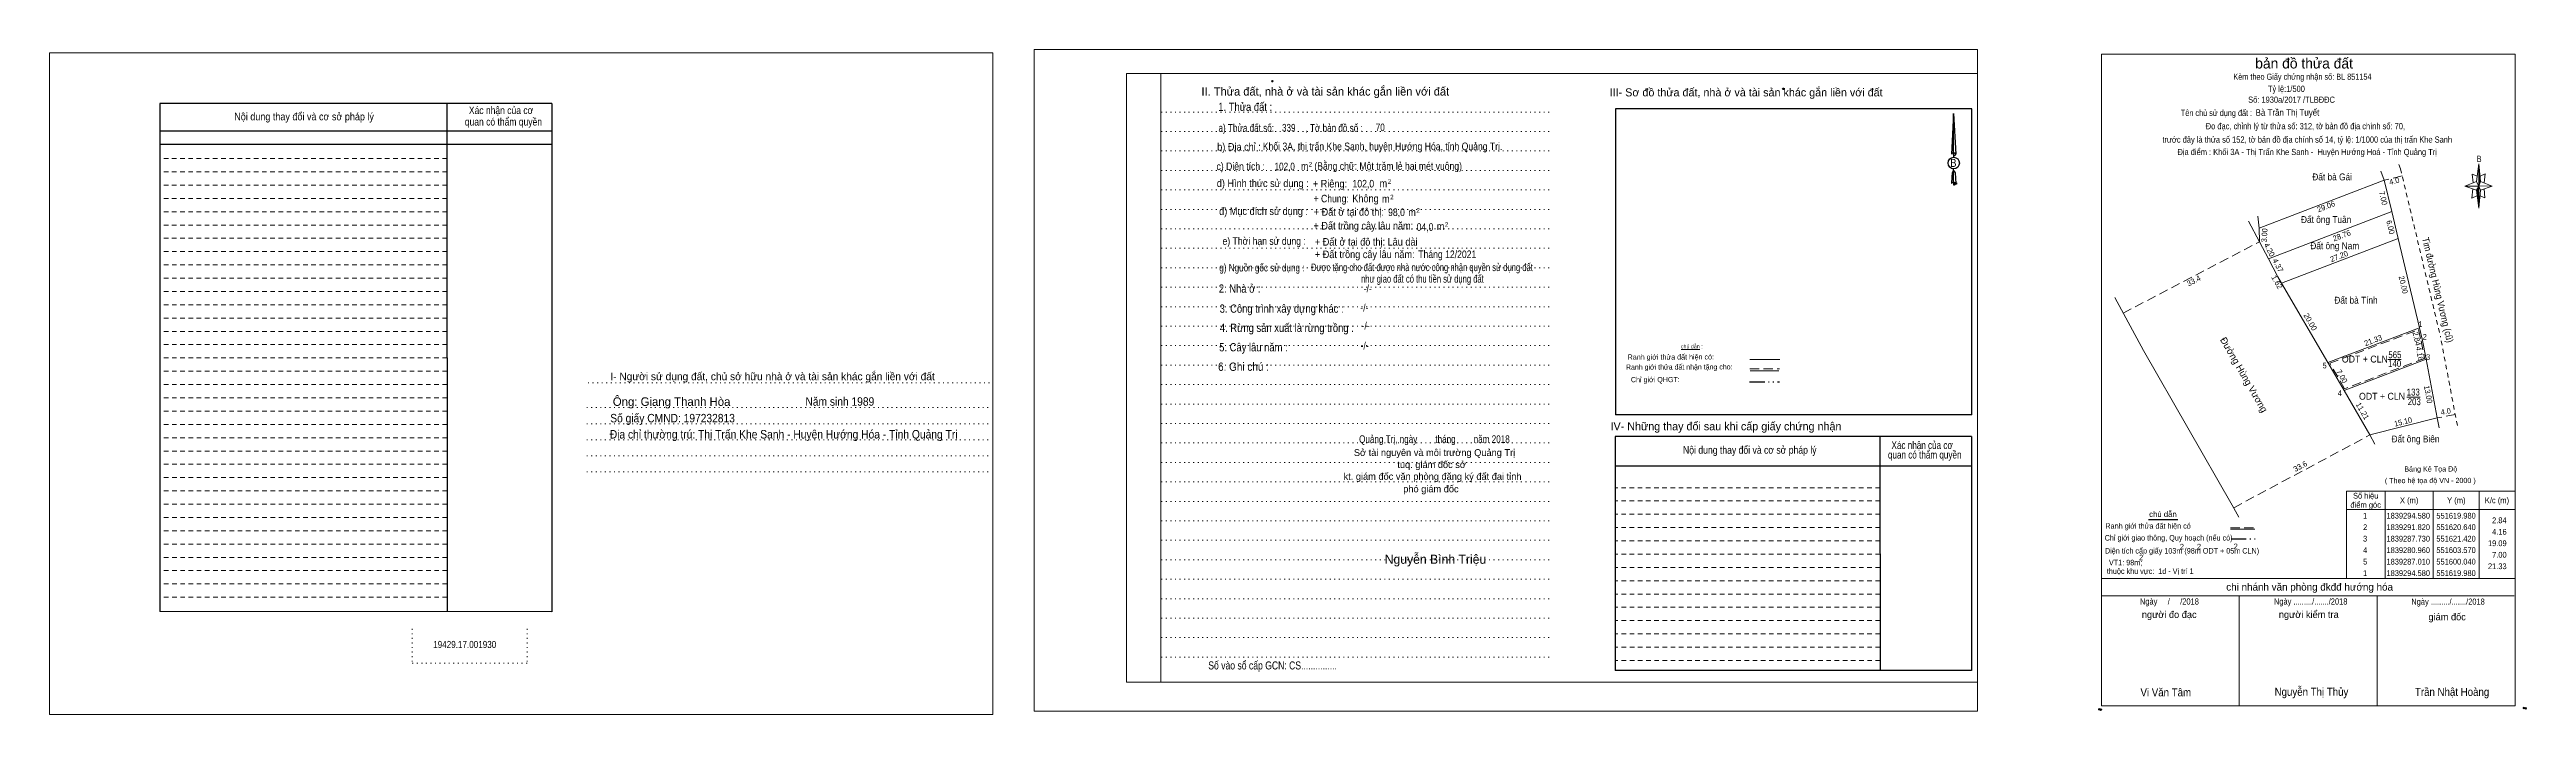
# Model space of a CAD drawing. Header units: metres. Extents: x 551104 to 552288, y 1839210 to 1839429.
# Drawn here: x 551104 to 551643, y 1839210 to 1839355 of the extents above; entities that cross this region are included whole.
import ezdxf
from ezdxf.enums import TextEntityAlignment as Align

# ---------------------------------------------------------------- set-up
doc = ezdxf.new("R2010")
doc.units = ezdxf.units.M
doc.header["$LTSCALE"] = 0.66
doc.header["$PDMODE"] = 32
doc.header["$PDSIZE"] = 0.33
for name, pattern in [('DASH_DOUBLE_DOT', [9.2, 5, -1.2, 0.3, -1.2, 0.3, -1.2]), ('DOTTED', [1.5, 0.3, -1.2]), ('MEDIUM_DASHED', [4.5, 3, -1.5]), ('SHORT_DASHED', [2.7, 1.5, -1.2])]:
    doc.linetypes.add(name, pattern=pattern)
for name, color, linetype, lineweight in [('1', 7, 'DOTTED', 13), ('10', 7, 'Continuous', 13), ('16', 7, 'Continuous', 25), ('18', 7, 'Continuous', 25), ('2', 7, 'SHORT_DASHED', 13), ('28', 7, 'Continuous', 25), ('5', 7, 'Continuous', 13), ('55', 7, 'Continuous', 13), ('63', 7, 'Continuous', 13)]:
    doc.layers.add(name, color=color, linetype=linetype, lineweight=lineweight)
doc.layers.add('34', color=7, linetype='Continuous')

msp = doc.modelspace()

# ---------------------------------------------------------------- hatches: boundary and pattern name
at = {"layer": '5'}
for points in [[(551632.88, 1839330.3), (551633.28, 1839326.4), (551632.88, 1839325.4)], [(551632.88, 1839325.4), (551632.88, 1839320.6), (551632.38, 1839324.5)]]:
    msp.add_hatch(color=256, dxfattribs=at).paths.add_polyline_path(points)

# ---------------------------------------------------------------- linework, layer by layer
at = {"layer": '1', "linetype": 'Continuous'}
for p, q in [((551338.75, 1839349.94), (551523.85, 1839349.94)), ((551338.75, 1839349.94), (551338.75, 1839217.44)), ((551523.85, 1839349.94), (551523.85, 1839216.32)), ((551338.75, 1839217.44), (551523.85, 1839217.44))]:
    msp.add_line(p, q, dxfattribs=at)
at = {"layer": '1'}
for p, q in [((551346.25, 1839349.94), (551346.25, 1839217.44)), ((551346.25, 1839349.94), (551346.25, 1839217.44)), ((551346.33, 1839341.52), (551430.87, 1839341.52)), ((551346.33, 1839337.3), (551430.87, 1839337.3)), ((551346.33, 1839333.06), (551430.87, 1839333.06)), ((551346.33, 1839328.82), (551430.87, 1839328.82)), ((551346.33, 1839324.58), (551430.87, 1839324.58)), ((551346.33, 1839320.34), (551430.87, 1839320.34)), ((551346.33, 1839316.12), (551430.87, 1839316.12)), ((551346.33, 1839311.88), (551430.87, 1839311.88)), ((551346.33, 1839307.64), (551430.87, 1839307.64)), ((551346.33, 1839303.4), (551430.87, 1839303.4)), ((551346.33, 1839299.18), (551430.87, 1839299.18)), ((551346.33, 1839294.94), (551430.87, 1839294.94)), ((551346.33, 1839290.7), (551430.87, 1839290.7)), ((551346.33, 1839286.46), (551430.87, 1839286.46)), ((551221.63, 1839282.62), (551309.69, 1839282.62)), ((551346.33, 1839282.22), (551430.87, 1839282.22)), ((551346.33, 1839278), (551430.87, 1839278)), ((551221.34, 1839277.22), (551309.39, 1839277.22)), ((551221.34, 1839273.72), (551309.39, 1839273.72)), ((551346.33, 1839273.76), (551430.87, 1839273.76)), ((551221.34, 1839270.22), (551309.39, 1839270.22)), ((551221.34, 1839266.72), (551309.39, 1839266.72)), ((551346.33, 1839269.52), (551430.87, 1839269.52)), ((551221.34, 1839263.22), (551309.39, 1839263.22)), ((551346.33, 1839265.3), (551430.87, 1839265.3)), ((551346.33, 1839261.06), (551430.87, 1839261.06)), ((551346.33, 1839256.8), (551430.87, 1839256.8)), ((551346.33, 1839252.58), (551430.87, 1839252.58)), ((551346.33, 1839248.36), (551430.87, 1839248.36)), ((551346.33, 1839244.1), (551430.87, 1839244.1)), ((551346.33, 1839239.86), (551430.87, 1839239.86)), ((551346.33, 1839235.64), (551430.87, 1839235.64)), ((551183.41, 1839229.08), (551183.41, 1839221.58)), ((551208.39, 1839229.08), (551208.39, 1839221.58)), ((551346.33, 1839231.4), (551430.87, 1839231.4)), ((551346.33, 1839227.16), (551430.87, 1839227.16)), ((551183.41, 1839221.58), (551208.39, 1839221.58)), ((551346.33, 1839222.92), (551430.87, 1839222.92))]:
    msp.add_line(p, q, dxfattribs=at)
at = {"layer": '1', "linetype": 'Continuous'}
for points in [[(551104.5, 1839210.44), (551309.7, 1839210.44), (551309.7, 1839354.44), (551104.5, 1839354.44)], [(551104.5, 1839354.44), (551309.7, 1839354.44), (551309.7, 1839210.44), (551104.5, 1839210.44)], [(551104.5, 1839210.44), (551309.7, 1839210.44), (551309.7, 1839354.44), (551104.5, 1839354.44)], [(551318.65, 1839211.14), (551523.85, 1839211.14), (551523.85, 1839355.14), (551318.65, 1839355.14)], [(551346.25, 1839349.94), (551523.85, 1839349.94), (551523.85, 1839217.44), (551346.25, 1839217.44)]]:
    msp.add_lwpolyline(points, close=True, dxfattribs=at)
at = {"layer": '10'}
for p, q in [((551585.15, 1839316.28), (551612.28, 1839326.68)), ((551612.28, 1839326.68), (551611.56, 1839328.67)), ((551612.28, 1839326.68), (551613.96, 1839319.88)), ((551585.17, 1839313.28), (551582.81, 1839317.8)), ((551584.83, 1839318.86), (551585.15, 1839316.28)), ((551585.15, 1839316.28), (551585.17, 1839313.28)), ((551587.12, 1839309.56), (551613.96, 1839319.88)), ((551613.96, 1839319.88), (551615.35, 1839314.04)), ((551587.12, 1839309.56), (551585.17, 1839313.28)), ((551589.96, 1839304.28), (551615.35, 1839314.04)), ((551587.12, 1839309.56), (551589.14, 1839305.68)), ((551589.14, 1839305.68), (551589.96, 1839304.28)), ((551589.96, 1839304.28), (551600.04, 1839287.01)), ((551613.1, 1839287.7), (551615.97, 1839287.7)), ((551617.24, 1839279.49), (551620.11, 1839279.49)), ((551623.85, 1839274.96), (551609.21, 1839271.27)), ((551624.26, 1839272.79), (551623.85, 1839274.96)), ((551610.29, 1839269.25), (551609.21, 1839271.27)), ((551580.67, 1839253.41), (551579.27, 1839256.02))]:
    msp.add_line(p, q, dxfattribs=at)
at = {"layer": '10', "linetype": 'MEDIUM_DASHED'}
for p, q in [((551616.22, 1839327.65), (551612.28, 1839326.68)), ((551555.53, 1839297.78), (551585.17, 1839313.28)), ((551627.77, 1839275.7), (551623.85, 1839274.96)), ((551579.6, 1839255.44), (551609.21, 1839271.27))]:
    msp.add_line(p, q, dxfattribs=at)
at = {"layer": '10', "linetype": 'SHORT_DASHED'}
for p, q in [((551615.86, 1839329.18), (551615.31, 1839330.58)), ((551615.86, 1839329.18), (551624.57, 1839292.57)), ((551628.22, 1839273.3), (551624.57, 1839292.57))]:
    msp.add_line(p, q, dxfattribs=at)
at = {"layer": '10'}
for points in [[(551615.35, 1839314.04), (551619.98, 1839294.58), (551620.64, 1839291.82)], [(551579.27, 1839256.02), (551559.93, 1839289.66), (551553.7, 1839301.16)], [(551623.85, 1839274.96), (551621.42, 1839287.73), (551620.64, 1839291.82)], [(551600.04, 1839287.01), (551603.57, 1839280.96), (551609.21, 1839271.27)]]:
    msp.add_lwpolyline(points, dxfattribs=at)
at = {"layer": '16'}
msp.add_line((551567.46, 1839252.83), (551561.01, 1839252.83), dxfattribs=at)
at = {"layer": '18'}
for p, q in [((551518.66, 1839341.24), (551519.13, 1839332.38)), ((551518.66, 1839341.24), (551519.13, 1839332.38)), ((551518.66, 1839341.24), (551519.13, 1839332.38)), ((551518.28, 1839333.78), (551518.21, 1839332.4)), ((551518.66, 1839332.68), (551518.66, 1839332.34)), ((551518.66, 1839332.34), (551518.66, 1839332.08)), ((551518.66, 1839332.08), (551518.66, 1839331.74)), ((551518.66, 1839332.08), (551518.66, 1839331.74)), ((551518.66, 1839332.08), (551518.66, 1839331.74)), ((551519.13, 1839332.38), (551519.13, 1839332.4)), ((551518.66, 1839328.78), (551518.66, 1839329.18)), ((551518.66, 1839328.78), (551518.66, 1839329.18)), ((551518.66, 1839328.78), (551518.66, 1839329.18)), ((551518.66, 1839328.78), (551519.01, 1839328.28)), ((551518.66, 1839328.78), (551519.01, 1839328.28)), ((551518.66, 1839328.78), (551519.01, 1839328.28)), ((551518.66, 1839326.28), (551518.66, 1839325.94)), ((551518.66, 1839325.94), (551518.66, 1839325.68)), ((551519.01, 1839328.28), (551519.13, 1839325.98)), ((551519.01, 1839328.28), (551519.13, 1839325.98)), ((551519.01, 1839328.28), (551519.13, 1839325.98))]:
    msp.add_line(p, q, dxfattribs=at)
for points in [[(551518.66, 1839332.68), (551518.66, 1839341.24), (551518.28, 1839333.78)], [(551518.66, 1839326.28), (551518.66, 1839328.78), (551518.33, 1839328.28), (551518.28, 1839327.34), (551518.21, 1839325.98)]]:
    msp.add_lwpolyline(points, dxfattribs=at)
msp.add_ellipse((551518.6786, 1839330.4297), major_axis=(0, 1.258), ratio=0.983453, dxfattribs=at)
for centre, start_param, end_param in [((551518.679, 1839332.3682), 1.57079633, 3.07445202), ((551518.679, 1839332.3682), 0.06714063, 1.57079633), ((551518.679, 1839332.3682), 4.71238898, 6.28318531), ((551518.679, 1839325.9477), 2.49106941, 3.07427841), ((551518.679, 1839325.9477), 1.57079633, 2.49106941), ((551518.679, 1839325.9477), 0.06714063, 1.57079633), ((551518.679, 1839325.9477), 4.71238898, 6.28318531)]:
    msp.add_ellipse(centre, major_axis=(0.4535, 0), ratio=0.655448, start_param=start_param, end_param=end_param, dxfattribs=at)
msp.add_point((551519.13, 1839325.98), dxfattribs=at)
at = {"layer": '2', "linetype": 'Continuous', "lineweight": 25}
for p, q in [((551213.77, 1839343.4), (551128.5, 1839343.4)), ((551128.5, 1839343.4), (551128.5, 1839232.88)), ((551190.93, 1839343.4), (551190.96, 1839232.8)), ((551213.77, 1839337.36), (551128.61, 1839337.36)), ((551213.77, 1839334.48), (551128.61, 1839334.48))]:
    msp.add_line(p, q, dxfattribs=at)
at = {"layer": '2'}
for p, q in [((551190.93, 1839331.4), (551128.49, 1839331.4)), ((551190.93, 1839328.52), (551128.49, 1839328.52)), ((551190.93, 1839328.52), (551128.5, 1839328.52)), ((551190.93, 1839325.62), (551128.5, 1839325.62)), ((551190.93, 1839322.72), (551128.5, 1839322.72)), ((551190.93, 1839319.84), (551128.5, 1839319.84)), ((551190.93, 1839316.94), (551128.5, 1839316.94)), ((551190.93, 1839314.06), (551128.5, 1839314.06)), ((551190.94, 1839311.16), (551128.5, 1839311.16)), ((551190.94, 1839308.26), (551128.5, 1839308.26)), ((551190.94, 1839305.38), (551128.5, 1839305.38)), ((551190.95, 1839302.48), (551128.5, 1839302.48)), ((551190.95, 1839299.58), (551128.5, 1839299.58)), ((551190.95, 1839296.7), (551128.5, 1839296.7)), ((551190.95, 1839293.8), (551128.5, 1839293.8)), ((551190.95, 1839290.92), (551128.5, 1839290.92)), ((551190.95, 1839288.02), (551128.5, 1839288.02)), ((551190.95, 1839285.12), (551128.5, 1839285.12)), ((551190.95, 1839282.24), (551128.5, 1839282.24)), ((551190.95, 1839279.34), (551128.5, 1839279.34)), ((551190.95, 1839276.44), (551128.5, 1839276.44)), ((551190.95, 1839273.56), (551128.5, 1839273.56)), ((551190.96, 1839270.66), (551128.5, 1839270.66)), ((551190.96, 1839267.76), (551128.5, 1839267.76)), ((551190.96, 1839264.88), (551128.5, 1839264.88)), ((551190.96, 1839261.98), (551128.5, 1839261.98)), ((551190.97, 1839259.1), (551128.5, 1839259.1)), ((551190.97, 1839256.2), (551128.5, 1839256.2)), ((551502.63, 1839256.9), (551445.05, 1839256.9)), ((551190.97, 1839253.3), (551128.5, 1839253.3)), ((551190.97, 1839250.42), (551128.5, 1839250.42)), ((551502.63, 1839254), (551445.05, 1839254)), ((551502.63, 1839251.1), (551445.05, 1839251.1)), ((551190.97, 1839247.52), (551128.5, 1839247.52)), ((551502.63, 1839248.22), (551445.05, 1839248.22)), ((551502.64, 1839245.32), (551445.05, 1839245.32)), ((551190.97, 1839244.62), (551128.5, 1839244.62)), ((551190.97, 1839241.74), (551128.5, 1839241.74)), ((551502.65, 1839242.44), (551445.05, 1839242.44)), ((551502.65, 1839239.54), (551445.05, 1839239.54)), ((551190.97, 1839238.84), (551128.5, 1839238.84)), ((551190.97, 1839235.96), (551128.5, 1839235.96)), ((551502.65, 1839236.64), (551445.05, 1839236.64)), ((551502.65, 1839233.76), (551445.05, 1839233.76)), ((551502.66, 1839230.86), (551445.05, 1839230.86)), ((551502.66, 1839227.96), (551445.05, 1839227.96)), ((551502.67, 1839225.08), (551445.05, 1839225.08)), ((551502.67, 1839222.18), (551445.05, 1839222.18))]:
    msp.add_line(p, q, dxfattribs=at)
at = {"layer": '2', "linetype": 'Continuous', "lineweight": 25}
msp.add_lwpolyline([(551213.77, 1839343.4), (551213.72, 1839232.76), (551128.5, 1839232.88)], dxfattribs=at)
at = {"layer": '28'}
for p, q in [((551445.12, 1839342.26), (551445.12, 1839275.62)), ((551522.65, 1839275.62), (551445.12, 1839275.62)), ((551502.63, 1839270.92), (551502.67, 1839220.04)), ((551522.57, 1839270.92), (551522.53, 1839220.04)), ((551522.56, 1839264.46), (551445.05, 1839264.46)), ((551522.53, 1839220.04), (551445.05, 1839220.04))]:
    msp.add_line(p, q, dxfattribs=at)
at = {"layer": '28', "linetype": 'SHORT_DASHED', "lineweight": 13}
msp.add_line((551502.62, 1839259.78), (551445.05, 1839259.78), dxfattribs=at)
at = {"layer": '28'}
for points in [[(551522.65, 1839275.62), (551522.65, 1839342.26), (551445.12, 1839342.26)], [(551522.57, 1839270.92), (551445.05, 1839270.92), (551445.05, 1839220.04)]]:
    msp.add_lwpolyline(points, dxfattribs=at)
msp.add_point((551481.59, 1839346.58), dxfattribs=at)
at = {"layer": '5'}
for p, q in [((551632.38, 1839326.4), (551632.88, 1839330.3)), ((551633.28, 1839326.4), (551635.78, 1839325.4)), ((551632.38, 1839324.5), (551629.88, 1839325.4)), ((551633.28, 1839324.5), (551632.88, 1839320.6)), ((551634.18, 1839322.9), (551633.18, 1839323.3)), ((551634.08, 1839324.8), (551634.18, 1839322.9)), ((551578.9, 1839250.77), (551584.18, 1839250.77)), ((551550.79, 1839240.04), (551640.79, 1839240.04)), ((551550.79, 1839236.24), (551640.59, 1839236.24)), ((551550.79, 1839236.24), (551640.59, 1839236.24)), ((551550.79, 1839236.24), (551640.59, 1839236.24)), ((551580.79, 1839212.34), (551580.79, 1839236.24)), ((551610.79, 1839212.34), (551610.79, 1839236.24))]:
    msp.add_line(p, q, dxfattribs=at)
at = {"layer": '5', "linetype": 'MEDIUM_DASHED'}
msp.add_line((551578.9, 1839251.09), (551584.34, 1839251.09), dxfattribs=at)
at = {"layer": '5', "linetype": 'DASH_DOUBLE_DOT', "lineweight": 25}
msp.add_line((551579.02, 1839248.63), (551584.25, 1839248.63), dxfattribs=at)
at = {"layer": '5'}
for points in [[(551550.79, 1839354.14), (551640.79, 1839354.14), (551640.79, 1839212.34), (551550.79, 1839212.34)], [(551632.88, 1839325.4), (551629.88, 1839325.4), (551632.38, 1839326.4), (551633.28, 1839324.5), (551635.78, 1839325.4), (551632.88, 1839325.5)], [(551632.88, 1839330.3), (551633.28, 1839326.4), (551632.88, 1839325.4)], [(551632.88, 1839325.4), (551632.88, 1839320.6), (551632.38, 1839324.5)]]:
    msp.add_lwpolyline(points, close=True, dxfattribs=at)
for points in [[(551632.88, 1839325.4), (551632.38, 1839326.4), (551629.88, 1839325.4)], [(551632.58, 1839327.6), (551631.48, 1839328), (551631.68, 1839326.1)], [(551633.18, 1839327.6), (551634.28, 1839328.1), (551634.08, 1839326.1)], [(551631.58, 1839324.8), (551631.38, 1839322.8), (551632.48, 1839323.3)], [(551632.88, 1839325.4), (551633.28, 1839324.5), (551635.78, 1839325.4)], [(551640.79, 1839212.34), (551550.79, 1839212.34), (551550.79, 1839236.24)]]:
    msp.add_lwpolyline(points, dxfattribs=at)
for p in [(551370.47, 1839348.24), (551550.31, 1839211.56), (551550.71, 1839211.5), (551642.69, 1839211.84), (551643.09, 1839211.76)]:
    msp.add_point(p, dxfattribs=at)
at = {"layer": '55'}
for p, q in [((551459.38, 1839289.88), (551463.45, 1839289.86)), ((551474.32, 1839287.72), (551480.82, 1839287.72)), ((551474.38, 1839285.24), (551480.62, 1839285.24)), ((551474.38, 1839285.24), (551480.62, 1839285.24))]:
    msp.add_line(p, q, dxfattribs=at)
at = {"layer": '55', "linetype": 'DASH_DOUBLE_DOT', "lineweight": 25}
msp.add_line((551474.28, 1839282.86), (551480.78, 1839282.86), dxfattribs=at)
at = {"layer": '55', "linetype": 'MEDIUM_DASHED'}
msp.add_line((551474.36, 1839285.68), (551480.76, 1839285.68), dxfattribs=at)
at = {"layer": '63'}
for p, q in [((551619.98, 1839294.58), (551600.04, 1839287.01)), ((551621.42, 1839287.73), (551603.57, 1839280.96)), ((551612.49, 1839259.04), (551612.49, 1839240.04)), ((551622.99, 1839259.04), (551622.99, 1839240.04)), ((551632.99, 1839259.04), (551632.99, 1839240.04)), ((551604.09, 1839255.04), (551640.79, 1839255.04))]:
    msp.add_line(p, q, dxfattribs=at)
at = {"layer": '63', "linetype": 'MEDIUM_DASHED'}
msp.add_lwpolyline([(551619.77, 1839294.18), (551620.35, 1839291.76), (551621.08, 1839287.92), (551603.7, 1839281.33), (551600.48, 1839286.86)], close=True, dxfattribs=at)
at = {"layer": '63'}
msp.add_lwpolyline([(551604.09, 1839259.04), (551640.79, 1839259.04), (551640.79, 1839240.04), (551604.09, 1839240.04)], close=True, dxfattribs=at)

# ---------------------------------------------------------------- texts
at = {"layer": '10'}
for s, width, p in [('Đất bà Gái', 0.9, (551600.99, 1839326.67)), ('Đất ông Tuân', 0.9, (551599.685, 1839317.39)), ('Đất ông Nam', 0.9, (551601.56, 1839311.69)), ('Đất bà Tính', 0.9, (551606.175, 1839299.84)), ('ODT + CLN', 0.95, (551608.1, 1839287.03)), ('565', 0.85, (551614.635, 1839287.97)), ('140', 0.85, (551614.585, 1839286.06)), ('ODT + CLN', 0.95, (551611.84, 1839278.94)), ('133', 0.85, (551618.635, 1839279.85)), ('203', 0.85, (551618.855, 1839277.75)), ('Đất ông Biên', 0.9, (551619.12, 1839269.64))]:
    msp.add_text(s, height=1.5, dxfattribs=dict(at, width=width)).set_placement(p, align=Align.CENTER)
for s, height, rotation, p in [('4.0', 1.2, 13.831, (551614.6516, 1839325.9438)), ('29.06', 1.2, 20.974, (551599.8802, 1839320.4154)), ('28.76', 1.2, 21.032, (551603.2897, 1839314.0874)), ('4.20', 1.2, 297.663, (551586.8013, 1839311.2986)), ('27.20', 1.2, 21.032, (551602.7147, 1839309.5793)), ('33.4', 1.2, 27.607, (551571.167, 1839304.2824)), ('1.62', 1.2, 300.358, (551588.4862, 1839304.2282)), ('4.37', 1.2, 297.502, (551588.669, 1839307.8921)), ('20.00', 1.2, 300.271, (551595.735, 1839295.5625)), ('Đường Hùng Vương', 1.5, 299.895, (551581.1447, 1839283.9938)), ('21.33', 1.2, 21.032, (551610.1247, 1839291.2877)), ('7.00', 1.2, 300.262, (551602.5963, 1839283.7324)), ('11.21', 1.2, 300.201, (551607.0704, 1839276.1768)), ('33.6', 1.2, 28.13, (551594.3371, 1839263.9143))]:
    msp.add_text(s, height=height, rotation=rotation, dxfattribs=at).set_placement(p, align=Align.CENTER)
for s, height, rotation, width, p in [('7.00', 1.2, 283.878, 0.95, (551611.5297, 1839322.6639)), ('3.00', 1.2, 86.355, 0.9, (551586.848, 1839314.6719)), ('6.00', 1.2, 283.388, 0.95, (551613.1054, 1839316.3389)), ('Tim đường Hùng Vương (cũ)', 1.5, 283.383, 0.9, (551623.2376, 1839302.6436)), ('20.00', 1.2, 283.383, 0.95, (551615.8869, 1839303.8139)), ('2.84', 1.2, 283.449, 0.95, (551618.8268, 1839292.0695)), ('4.16', 1.2, 280.797, 0.95, (551619.4432, 1839288.8674)), ('13.00', 1.2, 280.774, 0.9, (551621.2978, 1839279.9722)), ('15.10', 1.2, 14.147, 0.95, (551616.5684, 1839273.5534)), ('4.0', 1.2, 10.69, 0.95, (551625.8087, 1839275.808))]:
    msp.add_text(s, height=height, rotation=rotation, dxfattribs=dict(at, width=width)).set_placement(p, align=Align.CENTER)
at = {"layer": '16', "width": 0.8}
for p in [(551559.445, 1839244), (551568.315, 1839246.37), (551572.025, 1839246.37), (551580.025, 1839246.42)]:
    msp.add_text('2', height=1.2, dxfattribs=at).set_placement(p, align=Align.CENTER)
at = {"layer": '18'}
for s, height, p in [('II. Thửa đất, nhà ở và tài sản khác gắn liền với đất', 1.8, (551381.99, 1839345.12)), ('Sở tài nguyên và môi trường Quảng Trị', 1.5, (551405.75, 1839266.68)), ('kt. giám đốc văn phòng đăng ký đất đai tỉnh', 1.5, (551405.315, 1839261.5)), ('tuq. giám đốc sở', 1.5, (551405.12, 1839264.06)), ('phó giám đốc', 1.5, (551404.965, 1839258.78)), ('Nguyễn Bình Triệu', 1.98, (551405.955, 1839243.24))]:
    msp.add_text(s, height=height, dxfattribs=at).set_placement(p, align=Align.CENTER)
for s, height, width, p in [('1. Thửa đất :', 1.8, 0.85, (551364.575, 1839341.76)), ('a) Thửa đất số:              , Tờ bản đồ số : ', 1.65, 0.8, (551374.69, 1839337.26)), ('339', 1.65, 0.8, (551374.045, 1839337.3)), ('70', 1.65, 0.8, (551393.945, 1839337.38)), ('b) Địa chỉ : ', 1.65, 0.9, (551363.5, 1839333.14)), (' Khối 3A, thị trấn Khe Sanh, huyện Hướng Hóa, tỉnh Quảng Trị.', 1.65, 0.85, (551394.19, 1839333.24)), ('B', 1.728, 0.85, (551518.615, 1839329.6)), ('c) Diện tích :                                                   ', 1.65, 0.85, (551376.885, 1839328.9)), ('d) Hình thức sử dụng :', 1.65, 0.9, (551368.385, 1839325.21)), ('102,0', 1.65, 0.8, (551373.165, 1839328.86)), (' m', 1.65, 0.85, (551377.255, 1839328.94)), ('2', 1, 0.75, (551378.755, 1839329.66)), ('+ Riêng: ', 1.65, 0.9, (551383.275, 1839325.12)), ('(Bằng chữ: Một trăm lẻ hai mét vuông)', 1.65, 0.85, (551395.67, 1839328.96)), ('102,0', 1.65, 0.85, (551390.265, 1839325.12)), (' m', 1.65, 0.9, (551394.345, 1839325.18)), ('2', 1, 0.8, (551395.96, 1839325.9)), ('đ) Mục đích sử dụng :', 1.65, 0.9, (551368.565, 1839319.14)), ('       + Chung:', 1.65, 0.85, (551381.45, 1839321.88)), ('+ Đất ở tại đô thị: ', 1.65, 0.9, (551387.38, 1839318.98)), ('Không', 1.65, 0.9, (551390.73, 1839321.9)), (' m', 1.65, 0.9, (551394.875, 1839321.82)), ('98,0', 1.65, 0.85, (551397.475, 1839318.9)), ('2', 1, 0.8, (551396.47, 1839322.54)), ('2', 1, 0.8, (551402.18, 1839319.63)), ('+ Đất trồng cây lâu năm: ', 1.65, 0.9, (551390.54, 1839315.97)), (' m', 1.65, 0.9, (551400.585, 1839318.91)), ('04,0', 1.65, 0.85, (551403.685, 1839315.69)), (' m', 1.65, 0.9, (551406.795, 1839315.85)), ('2', 1, 0.8, (551408.39, 1839316.57)), ('e) Thời hạn sử dụng :', 1.65, 0.85, (551368.695, 1839312.64)), ('+ Đất trồng cây lâu năm: ', 1.65, 0.9, (551390.84, 1839309.75)), ('+ Đất ở tại đô thị: Lâu dài', 1.65, 0.9, (551390.89, 1839312.47)), ('Tháng 12/2021', 1.65, 0.85, (551408.525, 1839309.76)), ('2. Nhà ở :', 1.8, 0.85, (551363.365, 1839302.22)), ('g) Nguồn gốc sử dụng :', 1.65, 0.8, (551368.2, 1839306.85)), ('Được tặng cho đất được nhà nước công nhận quyền sử dụng đất', 1.65, 0.75, (551403.005, 1839306.92)), ('như giao đất có thu tiền sử dụng đất', 1.65, 0.75, (551403.115, 1839304.42)), ('3. Công trình xây dựng khác :', 1.8, 0.85, (551372.49, 1839297.86)), ('4. Rừng sản xuất là rừng trồng :', 1.8, 0.85, (551373.625, 1839293.68)), ('5. Cây lâu năm :', 1.8, 0.85, (551366.36, 1839289.46)), ('6. Ghi chú :', 1.8, 0.9, (551364.205, 1839285.22)), ('Quảng Trị, ngày        tháng        năm 2018', 1.65, 0.8, (551405.725, 1839269.54)), ('19429.17.001930', 1.55, 0.85, (551194.805, 1839224.9)), ('Số vào sổ cấp GCN: CS...............', 1.75, 0.8, (551370.53, 1839220.24))]:
    msp.add_text(s, height=height, dxfattribs=dict(at, width=width)).set_placement(p, align=Align.CENTER)
at = {"layer": '2'}
for s, height, width, p in [('Tỷ lệ:1/500', 1.35, 0.9, (551591.04, 1839345.91)), ('Xác nhận của cơ', 1.63, 0.85, (551202.705, 1839341.1)), ('Xác nhận của cơ', 1.63, 0.85, (551202.705, 1839341.1)), ('Nội dung thay đổi và cơ sở pháp lý', 1.63, 0.9, (551159.87, 1839339.74)), ('Nội dung thay đổi và cơ sở pháp lý', 1.63, 0.9, (551159.87, 1839339.74)), (' quan có thẩm quyền', 1.63, 0.85, (551202.965, 1839338.6)), (' quan có thẩm quyền', 1.63, 0.85, (551202.965, 1839338.6))]:
    msp.add_text(s, height=height, dxfattribs=dict(at, width=width)).set_placement(p, align=Align.CENTER)
at = {"layer": '28'}
for s, height, p in [('III- Sơ đồ thửa đất, nhà ở và tài sản khác gắn liền với đất', 1.75, (551473.53, 1839344.94)), ('I- Người sử dụng đất, chủ sở hữu nhà ở và tài sản khác gắn liền với đất', 1.653, (551261.765, 1839283.18)), ('Ông: Giang Thanh Hòa', 1.85, (551239.805, 1839277.6)), ('IV- Những thay đổi sau khi cấp giấy chứng nhận', 1.75, (551469.145, 1839272.28))]:
    msp.add_text(s, height=height, dxfattribs=at).set_placement(p, align=Align.CENTER)
for s, height, width, p in [('-/-', 1.65, 0.85, (551390.495, 1839298.12)), ('-/-', 1.65, 0.85, (551391.235, 1839302.32)), ('-/-', 1.65, 0.85, (551390.755, 1839294.18)), ('-/-', 1.65, 0.85, (551390.545, 1839289.86)), ('Năm sinh 1989', 1.85, 0.9, (551276.4, 1839277.62)), ('Địa chỉ thường trú: Thị Trấn Khe Sanh - Huyện Hướng Hóa - Tỉnh Quảng Trị', 1.855, 0.9, (551264.175, 1839270.49)), ('Số giấy CMND: 197232813', 1.85, 0.9, (551240.015, 1839274)), ('Nội dung thay đổi và cơ sở pháp lý', 1.65, 0.85, (551474.32, 1839267.18)), (' quan có thẩm quyền', 1.65, 0.8, (551512.125, 1839266.14)), ('Xác nhận của cơ', 1.65, 0.8, (551511.805, 1839268.22))]:
    msp.add_text(s, height=height, dxfattribs=dict(at, width=width)).set_placement(p, align=Align.CENTER)
at = {"layer": '34', "width": 0.9}
msp.add_text('Bà Trần Thị Tuyết', height=1.44, dxfattribs=at).set_placement((551584.34, 1839340.71))
at = {"layer": '5'}
for s, height, p in [('bản đồ thửa đất', 2.25, (551594.885, 1839351.01)), ('chi nhánh văn phòng đkđđ hướng hóa', 1.6, (551596.09, 1839237.4)), ('người đo đạc', 1.5, (551565.555, 1839231.44)), ('người kiểm tra', 1.5, (551595.905, 1839231.46)), ('giám đốc', 1.5, (551626.005, 1839230.94))]:
    msp.add_text(s, height=height, dxfattribs=at).set_placement(p, align=Align.CENTER)
for s, height, width, p in [('Kèm theo Giấy chứng nhận số: BL 851154', 1.35, 0.85, (551594.525, 1839348.55)), ('Tên chủ sử dụng đất :', 1.35, 0.85, (551575.835, 1839340.67)), ('Số: 1930a/2017 /TLBĐĐC', 1.35, 0.9, (551592.16, 1839343.55)), ('Đo đạc, chỉnh lý từ thửa số: 312, tờ bản đồ địa chính số: 70, ', 1.35, 0.9, (551595.395, 1839337.79)), ('trước đây là thửa số 152, tờ bản đồ địa chính số 14, tỷ lệ: 1/1000 của thị trấn Khe Sanh', 1.35, 0.9, (551595.575, 1839334.87)), ('Địa điểm : Khối 3A - Thị Trấn Khe Sanh -  Huyện Hướng Hoá - Tỉnh Quảng Trị ', 1.35, 0.9, (551595.795, 1839332.17)), ('B', 1.378, 0.8, (551632.96, 1839330.66)), ('Ranh giới thửa đất hiện có ', 1.2, 0.9, (551561.175, 1839250.86)), ('chú dẫn', 1.2, 1.05, (551564.18, 1839253.43)), ('Chỉ giới giao thông, Quy hoạch (nếu có)', 1.2, 0.9, (551565.425, 1839248.29)), ('Diện tích cấp giấy 103m (98m ODT + 05m CLN)', 1.2, 0.9, (551568.34, 1839245.46)), ('VT1: 98m; ', 1.2, 0.9, (551556.28, 1839242.9)), ('thuộc khu vực:  1d - Vị trí 1', 1.2, 0.9, (551561.415, 1839241.03)), ('Ngày     /     /2018', 1.35, 0.9, (551565.595, 1839234.36)), ('Ngày ........./......./2018', 1.35, 0.9, (551596.32, 1839234.36)), ('Ngày ........./......./2018', 1.35, 0.9, (551626.2, 1839234.32)), ('Vi Văn Tâm', 1.75, 0.9, (551564.805, 1839214.38)), ('Nguyễn Thị Thủy', 1.75, 0.9, (551596.495, 1839214.5)), ('Trần Nhật Hoàng', 1.75, 0.9, (551627.08, 1839214.48))]:
    msp.add_text(s, height=height, dxfattribs=dict(at, width=width)).set_placement(p, align=Align.CENTER)
at = {"layer": '55'}
for s, height, width, p in [('Ranh giới thửa đất hiện có:', 1.13, 0.9, (551457.1438, 1839287.6776)), ('Chỉ giới QHGT:', 1.125, 0.9, (551453.7788, 1839282.7504)), ('Ranh giới thửa đất nhận tặng cho:', 1.12, 0.85, (551458.9738, 1839285.5018)), ('( Theo hệ tọa độ VN - 2000 )', 1.13, 0.9, (551622.3388, 1839260.7889))]:
    msp.add_text(s, height=height, rotation=0.127, dxfattribs=dict(at, width=width)).set_placement(p, align=Align.CENTER)
for s, height, rotation, p in [('chú dẫn :', 0.8323, 359.976, (551461.7048, 1839290.0988)), ('Bảng Kê Tọa Độ', 1.13, 0.127, (551622.4488, 1839263.3033))]:
    msp.add_text(s, height=height, rotation=rotation, dxfattribs=at).set_placement(p, align=Align.CENTER)
at = {"layer": '63'}
for s, width, p in [(' 1', 0.75, (551620.63, 1839294.76)), (' 2', 0.85, (551621.57, 1839291.98)), (' 3', 0.8, (551622.31, 1839287.58)), (' 5', 0.8, (551599.8, 1839285.75)), (' 4', 0.85, (551603.1, 1839279.75)), ('4.16', 0.85, (551638.94, 1839249.57)), ('2.84', 0.85, (551638.94, 1839252.07)), ('19.09', 0.85, (551638.94, 1839247.07)), ('7.00', 0.85, (551638.94, 1839244.57)), ('21.33', 0.85, (551638.94, 1839242.07))]:
    msp.add_text(s, height=1.25, dxfattribs=dict(at, width=width)).set_placement(p, align=Align.RIGHT)
for s, width, p in [('điểm góc', 0.9, (551608.29, 1839255.42)), ('Số hiệu', 0.85, (551608.29, 1839257.42)), ('X (m)', 0.95, (551617.74, 1839256.42)), ('Y (m)', 0.95, (551627.995, 1839256.42)), ('K/c (m)', 0.95, (551636.835, 1839256.42)), (' 2', 0.85, (551607.945, 1839250.57)), (' 1', 0.75, (551607.94, 1839253.07)), ('1839294.580', 0.85, (551617.54, 1839253.07)), ('1839291.820', 0.85, (551617.54, 1839250.57)), ('551619.980', 0.85, (551627.94, 1839253.07)), ('551620.640', 0.85, (551627.94, 1839250.57)), (' 4', 0.85, (551607.94, 1839245.57)), (' 3', 0.8, (551607.935, 1839248.07)), ('1839287.730', 0.85, (551617.54, 1839248.07)), ('1839280.960', 0.85, (551617.54, 1839245.57)), ('551621.420', 0.85, (551627.94, 1839248.07)), ('551603.570', 0.85, (551627.94, 1839245.57)), (' 5', 0.8, (551607.945, 1839243.07)), (' 1', 0.75, (551607.94, 1839240.57)), ('1839287.010', 0.85, (551617.54, 1839243.07)), ('1839294.580', 0.85, (551617.54, 1839240.57)), ('551600.040', 0.85, (551627.94, 1839243.07)), ('551619.980', 0.85, (551627.94, 1839240.57))]:
    msp.add_text(s, height=1.25, dxfattribs=dict(at, width=width)).set_placement(p, align=Align.CENTER)

doc.saveas('drawing.dxf')
